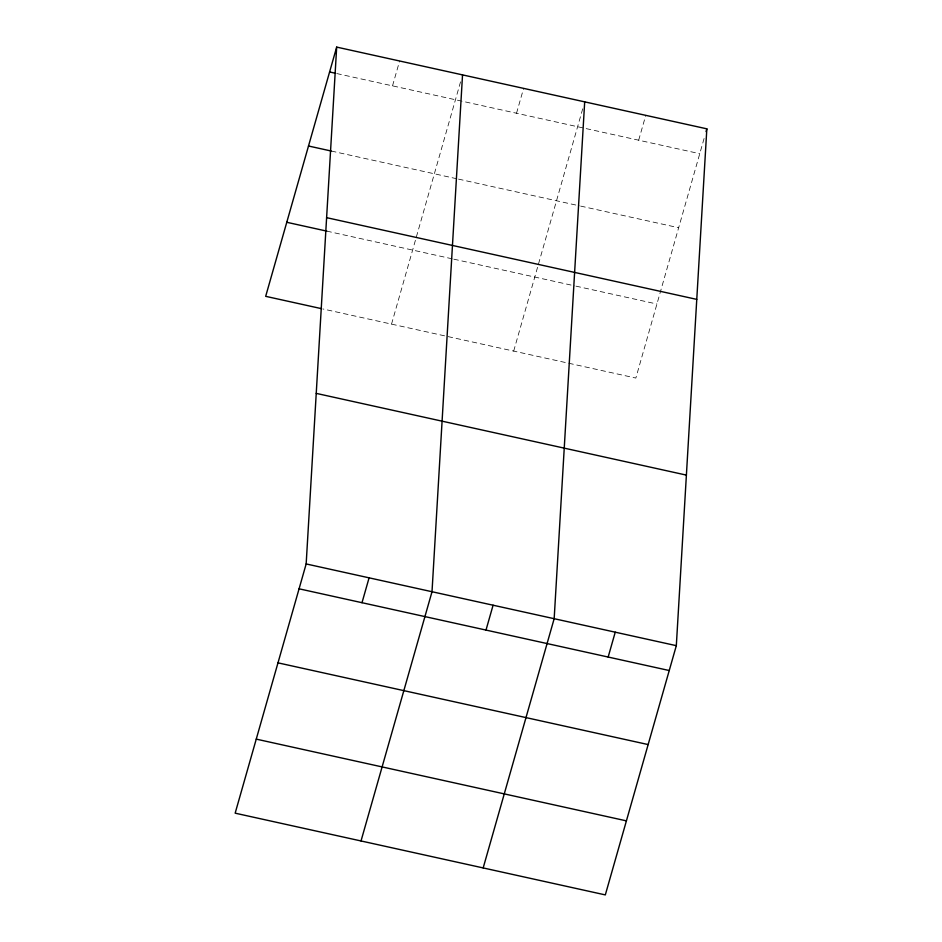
<?xml version="1.0" encoding="UTF-8"?>
<svg xmlns="http://www.w3.org/2000/svg" width="942" height="942" viewBox="0 0 942 942"><rect width="100%" height="100%" fill="white"/><g stroke="black" fill="none" stroke-linecap="round" stroke-linejoin="round"><path stroke-width="0.71" stroke-dasharray="4.71 3.53" d="M392.52 85.863L399.608 60.994M391.531 324.119L460.567 81.789M516.522 113.24L523.611 88.371M513.684 351.095L582.721 108.766M638.676 140.205L645.765 115.336M704.086 138.498L635.838 378.06L322.882 308.964M336.741 73.547L699.753 153.687M331.384 151.061L457.082 178.815M458.507 179.121L579.236 205.78M580.661 206.098L678.664 227.728M326.815 231.131L452.395 258.862M453.82 259.18L574.549 285.826M575.974 286.144L656.927 304.019"/><path stroke-width="1.41" d="M306.162 563.94L336.683 47.1L706.841 128.83L676.321 645.67L605.317 894.9L235.159 813.17L306.162 563.94L676.321 645.67M462.534 74.889L432.013 591.729L361.022 840.959M584.688 101.854L554.167 618.694L483.175 867.935M336.683 47.1L265.679 296.33L321.457 308.646M361.999 602.703L369.087 577.835M486.001 630.08L493.09 605.211M706.053 131.586L706.841 128.83M608.155 657.045L615.244 632.176M329.594 71.969L335.317 73.229M308.505 146.01L331.384 151.061M326.603 217.661L696.762 299.379M286.768 222.288L326.815 231.131M316.229 393.379L686.388 475.109M299.073 588.809L669.232 670.527M277.984 662.85L648.143 744.569M256.259 739.129L626.418 820.859"/></g></svg>
